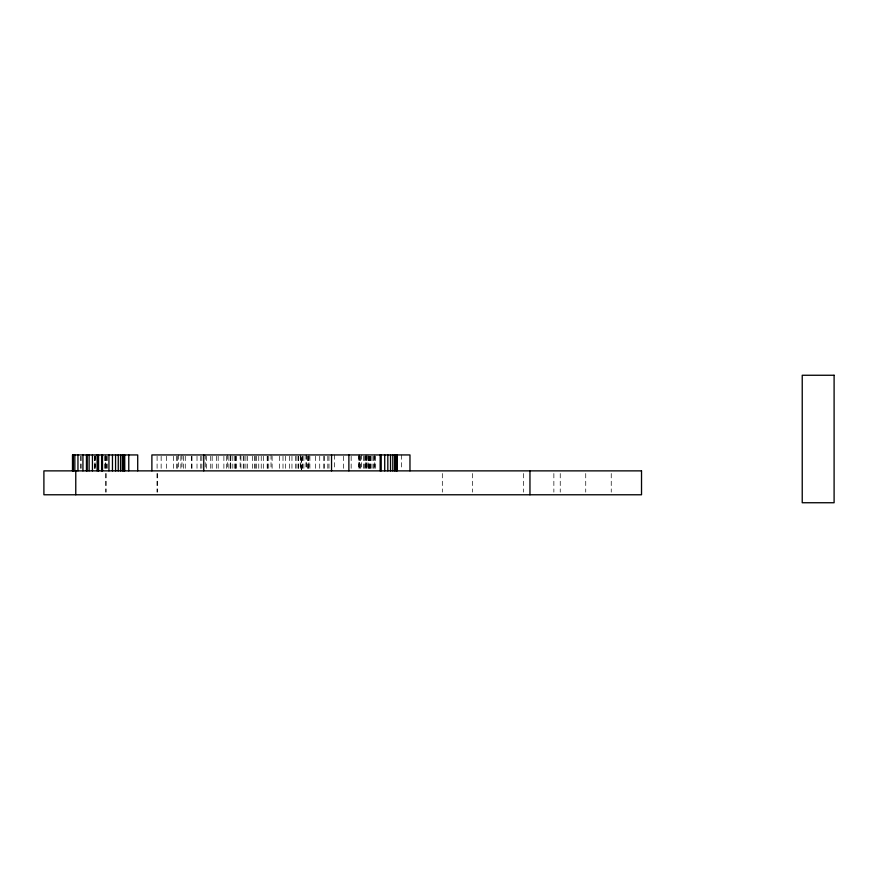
<?xml version="1.0" encoding="UTF-8"?>
<svg xmlns="http://www.w3.org/2000/svg" width="878" height="878" viewBox="0 0 878 878"><rect width="100%" height="100%" fill="white"/><g stroke="black" fill="none" stroke-linecap="round" stroke-linejoin="round"><path stroke-width="0.66" stroke-dasharray="4.39 3.29" d="M611.242 473.527L611.242 492.119M585.736 473.527L585.736 492.119M560.241 473.527L560.241 492.119M553.864 473.527L553.864 492.119M523.584 473.527L523.551 492.119M472.594 473.527L472.627 492.119M442.314 473.527L442.314 492.119M401.553 454.936L401.553 469.543M375.652 456.264L375.696 469.543M374.763 454.936L374.763 469.543M374.039 456.264L374.039 469.543M373.874 456.264L373.874 469.543M372.052 456.264L372.052 469.543M370.845 456.264L370.845 469.543M370.582 456.264L370.582 469.543M369.66 456.264L369.66 469.543M369.364 456.264L369.364 469.543M368.782 456.264L368.782 469.543M368.617 456.264L368.617 469.543M367.992 454.936L367.992 469.543M367.026 456.264L367.026 469.543M366.313 454.936L366.313 469.543M366.071 456.264L366.071 469.543M365.885 456.264L365.885 469.543M365.753 454.936L365.753 469.543M364.699 456.264L364.699 469.543M363.371 456.264L363.371 469.543M361.374 454.936L361.33 469.543M360.726 456.264L360.726 469.543M359.87 456.264L359.87 469.543M359.574 454.936L359.574 469.543M359.376 454.936L359.376 469.543M359.003 456.264L359.003 469.543M358.707 454.936L358.707 469.543M351.167 456.264L351.167 469.543M343.342 456.264L343.342 469.543M334.551 454.936L334.551 469.543M328.976 456.264L328.976 469.543M327.812 456.264L327.812 469.543M324.63 456.264L324.63 469.543M323.752 456.264L323.752 469.543M319.724 456.264L319.724 469.543M315.421 456.264L315.421 469.543M309.89 456.264L309.89 469.543M308.957 454.936L308.935 469.543M308.562 456.264L308.562 469.543M308.046 456.264L308.046 469.543M307.805 456.264L307.805 469.543M306.159 454.936L306.159 469.543M306.093 454.936L306.093 469.543M303.865 456.264L303.865 469.543M302.548 456.264L302.548 469.543M301.977 456.264L301.977 469.543M300.375 456.264L300.375 469.543M300.254 454.936L300.254 469.543M298.509 456.264L298.509 469.543M298.213 456.264L298.213 469.543M296.885 456.264L296.885 469.543M295.326 456.264L295.326 469.543M291.957 456.264L291.957 469.543M289.674 456.264L289.674 469.543M285.339 456.264L285.339 469.543M283.001 456.264L283.001 469.543M279.676 456.264L279.676 469.543M272.103 456.264L272.103 469.543M271.017 454.936L271.017 469.543M268.734 456.264L268.734 469.543M267.68 456.264L267.68 469.543M267.164 456.264L267.164 469.543M263.312 456.264L263.312 469.543M261.227 456.264L261.227 469.543M258.747 456.264L258.747 469.543M256.574 456.264L256.574 469.543M255.257 456.264L255.257 469.543M254.379 456.264L254.379 469.543M252.601 456.264L252.601 469.543M247.519 456.264L247.519 469.543M245.906 456.264L245.906 469.543M244.062 456.264L244.062 469.543M243.261 456.264L243.261 469.543M240.934 456.264L240.934 469.543M240.144 454.936L240.144 469.543M236.544 456.264L236.544 469.543M235.754 456.264L235.754 469.543M235.381 456.264L235.381 469.543M234.733 456.264L234.733 469.543M232.813 456.264L232.813 469.543M230.804 456.264L230.804 469.543M230.76 454.936L230.607 469.543M230.398 456.264L230.398 469.543M228.895 456.264L228.895 469.543M227.643 454.936L227.556 469.543M226.612 456.264L226.612 469.543M223.89 456.264L223.89 469.543M218.183 456.264L218.183 469.543M216.504 456.264L216.504 469.543M212.169 456.264L212.169 469.543M210.709 456.264L210.742 469.543M206.571 456.264L206.571 469.543M205.254 454.936L205.254 469.543M201.863 456.264L201.863 469.543M200.733 456.264L200.733 469.543M197.012 456.264L197.012 469.543M191.953 456.264L191.953 469.543M191.711 456.264L191.711 469.543M185.269 456.264L185.269 469.543M183.348 456.264L183.348 469.543M181.955 454.936L181.955 469.543M180.879 456.264L180.879 469.543M178.53 454.936L178.53 469.543M177.63 456.264L177.63 469.543M176.544 456.264L176.544 469.543M173.482 456.264L173.482 469.543M166.546 456.264L166.546 469.543M161.146 456.264L161.146 469.543M157.272 473.527L157.272 492.119M157.096 456.264L157.096 469.543M157.052 473.527L157.052 492.119M107.083 456.264L107.083 469.543M106.842 456.264L106.842 469.543M106.051 473.527L106.051 492.119M105.876 456.264L105.876 469.543M105.821 473.527L105.821 492.119M105.569 456.264L105.569 469.543M105.426 454.936L105.426 469.543M104.328 456.264L104.328 469.543M95.285 456.264L95.285 469.543M95.043 454.936L95.022 469.543M94.769 456.264L94.769 469.543M94.495 456.264L94.495 469.543M81.083 456.264L81.083 469.543M80.776 456.264L80.776 469.543M301.582 469.543L301.582 456.264L301.505 469.543"/><path stroke-width="1.32" d="M529.961 470.871L529.961 494.775M409.971 470.871L409.971 454.936L151.883 454.936L151.883 470.871M396.944 454.936L396.944 470.871M396.68 454.936L396.68 470.871M396.658 454.936L396.658 470.871M396.45 454.936L396.45 470.871M395.912 454.936L395.912 470.871M394.617 454.936L394.617 470.871M392.795 454.936L392.795 470.871M390.523 454.936L390.523 470.871M387.824 454.936L387.824 470.871M384.718 454.936L384.718 470.871M381.195 454.936L381.195 470.871M380.163 454.936L380.163 470.871M348.873 454.936L348.873 470.871M331.544 454.936L331.544 470.871M203.751 454.936L203.751 470.871M137.714 470.871L137.714 454.936L72.49 454.936L72.49 470.871M128.77 454.936L128.77 470.871M124.687 454.936L124.687 470.871M124.358 454.936L124.424 470.871M123.644 454.936L123.644 470.871M122.349 454.936L122.349 470.871M120.538 454.936L120.538 470.871M118.256 454.936L118.256 470.871M115.567 454.936L115.567 470.871M112.461 454.936L112.461 470.871M108.938 454.936L108.938 470.871M102.507 454.936L102.507 470.871M101.607 454.936L101.607 470.871M98.588 454.936L98.588 470.871M98.314 454.936L98.314 470.871M97.107 454.936L97.107 470.871M92.442 454.936L92.442 470.871M89.117 454.936L89.117 470.871M87.12 454.936L87.12 470.871M86.45 454.936L86.45 470.871M82.938 454.936L82.938 470.871M77.955 454.936L77.955 470.871M75.771 470.871L75.771 494.775M74.849 454.936L74.849 470.871M73.148 454.936L73.148 470.871M73.039 454.936L73.039 470.871M834.1 375.257L802.229 375.257L802.229 502.743L834.1 502.743L834.1 375.257M641.522 470.871L43.9 470.871L43.9 494.775L641.522 494.775L641.522 470.871"/></g></svg>
